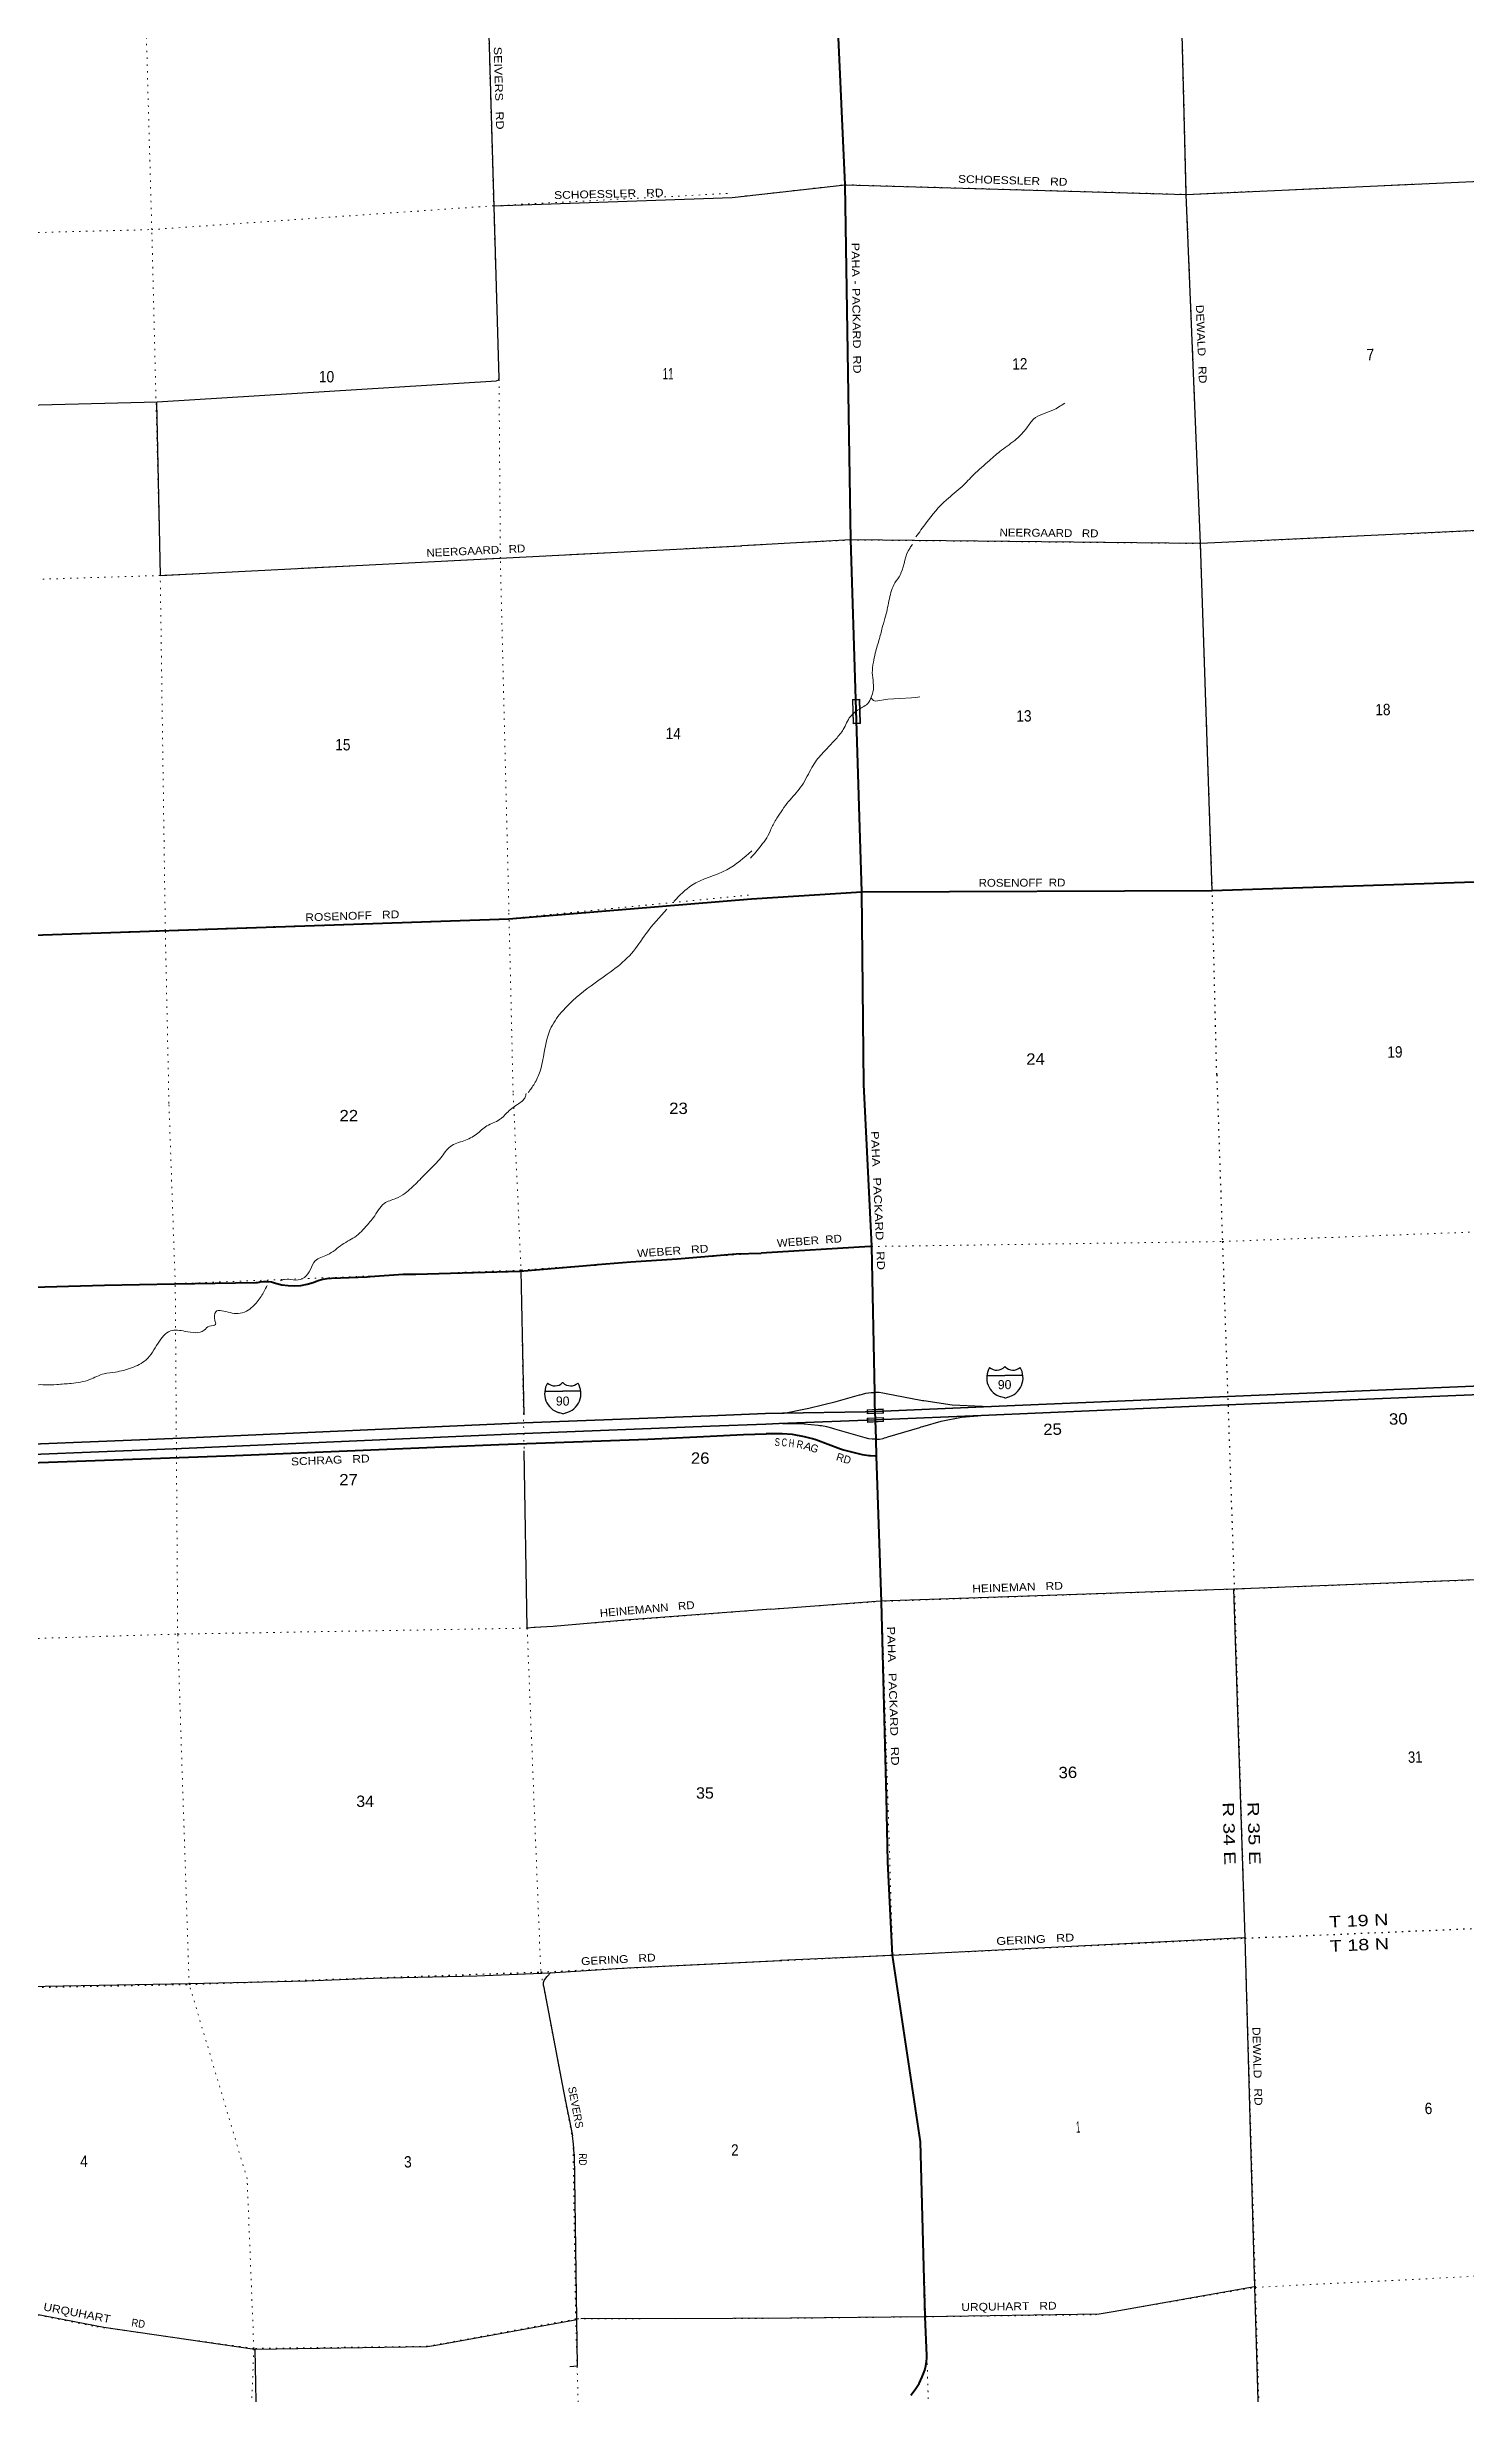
# Model space of a CAD drawing. Header units: feet. Extents: x 497223 to 751810, y -177792 to 12311.
# Drawn here: x 614375 to 636171, y -148985 to -112905 of the extents above; entities that cross this region are included whole.
import ezdxf
from ezdxf.enums import TextEntityAlignment as Align

# ---------------------------------------------------------------- set-up
doc = ezdxf.new("R2010")
doc.units = ezdxf.units.FT
doc.header["$LTSCALE"] = 70
doc.linetypes.add('DOTTED', pattern=[1.5, 0.3, -1.2])
for name, color, linetype, lineweight in [('15', 7, 'Continuous', 25), ('18', 7, 'Continuous', 35), ('19', 7, 'Continuous', 25), ('26', 7, 'Continuous', 40), ('29', 7, 'Continuous', 25), ('39', 7, 'Continuous', 13), ('55', 7, 'Continuous', 13), ('6', 7, 'DOTTED', 25), ('61', 7, 'Continuous', 13), ('7', 7, 'DOTTED', 13)]:
    doc.layers.add(name, color=color, linetype=linetype, lineweight=lineweight)
doc.layers.add('27', color=7, linetype='Continuous')
doc.layers.add('30', color=7, linetype='Continuous')

msp = doc.modelspace()

# ---------------------------------------------------------------- linework, layer by layer
at = {"layer": '15'}
for p, q in [((622300.31, -133446.28), (622303.21, -133443.37)), ((622306.38, -133445.75), (622302.95, -133443.37)), ((628822.08, -133336.41), (629098.49, -133336.41)), ((629094.79, -133204.94), (629097.69, -133202.03)), ((629100.86, -133204.41), (629097.43, -133202.03)), ((622027.6, -133577.75), (622304.01, -133577.75)), ((629098.49, -133681.99), (629034.6, -133664.03)), ((629097.96, -133682.25), (629161.59, -133663.51)), ((622304.01, -133923.33), (622240.12, -133905.37)), ((622303.48, -133923.59), (622367.11, -133904.85))]:
    msp.add_line(p, q, dxfattribs=at)
for points in [[(629373.85, -133336.41), (629097.96, -133336.41), (629098.49, -133336.41)], [(622579.37, -133577.75), (622303.48, -133577.75), (622304.01, -133577.75)]]:
    msp.add_lwpolyline(points, dxfattribs=at)
for centre, radius, start, end in [((622330.23, -133612.85), 306.13, 148.44437, 254.43376), ((622181.63, -133330.25), 165.66, 227.34269, 315.81182), ((622425.32, -133330.25), 165.66, 224.18854, 312.69419), ((622276.72, -133612.85), 306.13, 283.08101, 31.62473), ((629124.71, -133371.51), 306.13, 148.44434, 254.43386), ((628976.11, -133088.91), 165.66, 227.34269, 315.81183), ((629219.8, -133088.91), 165.66, 224.18785, 312.69371), ((629071.2, -133371.51), 306.13, 283.08066, 31.625)]:
    msp.add_arc(centre, radius, start, end, dxfattribs=at)
at = {"layer": '18'}
for p, q in [((625418, -133922.05), (625681.35, -133917.22)), ((625425, -134084.05), (625629.13, -134076.1)), ((625629.13, -134076.1), (627108.98, -134017.64))]:
    msp.add_line(p, q, dxfattribs=at)
for points in [[(628732.21, -133948.99), (632526.93, -133787.63), (637035.36, -133600.29), (637369.26, -133591.79), (637394.26, -133589.08), (637419.26, -133589.61), (638911.25, -133621.51), (638942.63, -133622.18), (638961.25, -133622.17), (640533.3, -133620.71), (640558.3, -133620.69), (640583.3, -133620.68), (641394.42, -133585.33), (643502.65, -133513.51), (647615.07, -133360.42), (648673.59, -133315.46)], [(628771.62, -133817.19), (632521.47, -133657.74), (637031.01, -133470.36), (637367.88, -133461.78), (637392.88, -133461.14), (637417.88, -133459.57), (638917.73, -133491.65), (638942.73, -133492.18), (638967.73, -133493.29), (640834.88, -133534.64), (641391.51, -133510.39), (643499.98, -133438.56), (647612.08, -133285.48), (650837.26, -133148.73)], [(627104.66, -133889.07), (627232.94, -133882.62), (628771.62, -133817.19)], [(612870, -134442.04), (616435.83, -134298.91), (621710.97, -134066.35), (624564.05, -133956.76), (625420.96, -133922.05)], [(612876.42, -134601.91), (616442.56, -134458.77), (621717.56, -134226.21), (624570.25, -134116.64), (625425.41, -134083.98)], [(625681.35, -133917.22), (626954.82, -133896.61), (627104.66, -133889.07)], [(627108.98, -134017.64), (627231.95, -134012.78), (628732.21, -133948.99)]]:
    msp.add_lwpolyline(points, dxfattribs=at)
at = {"layer": '19'}
for points in [[(625681.35, -133917.22), (625703.55, -133912.85), (626035.46, -133847.48), (626057.53, -133843.14), (626085.46, -133836.49), (626506.34, -133736.4), (626862, -133635.29), (626874.56, -133631.72), (626912, -133622.51), (626963.14, -133609.92), (627040.82, -133599.23), (627071.94, -133597.79), (627097.15, -133596.27)], [(628771.62, -133817.19), (628753.62, -133814.8), (628289, -133793.34), (627854.16, -133727.23), (627831.26, -133723.75), (627804.16, -133718.51), (627271.7, -133615.52), (627249.04, -133611.13), (627221.7, -133606.69), (627168.6, -133599.03), (627121.94, -133597.23), (627097.15, -133596.27)], [(627119.02, -134317.07), (627115.49, -134317.22), (627093.28, -134316.58), (627060.08, -134315.63), (627005.15, -134308.27), (626951.28, -134295.2), (626487.29, -134159.19), (626469.1, -134153.86), (626437.29, -134145.3), (626363.97, -134125.57), (626278.51, -134111.88), (626255.89, -134108.25), (626228.51, -134105.54), (626014.72, -134084.37), (625679.13, -134081.15), (625629.13, -134076.1)], [(627119.02, -134317.07), (627143.28, -134315.22), (627172.96, -134313.02), (627226.93, -134303.29), (627250.27, -134296.6), (627275.85, -134289.27), (627300.27, -134281.86), (627789.1, -134133.37), (627814.1, -134126.45), (627839.1, -134119.07), (628119.91, -134036.14), (628433.48, -133978.29), (628682.21, -133957.11), (628732.21, -133948.99)]]:
    msp.add_lwpolyline(points, dxfattribs=at)
at = {"layer": '26'}
for p, q in [((625203.06, -126003.9), (626902.38, -125897.69)), ((626932.33, -128858.75), (626902.38, -125897.69)), ((627108.98, -134017.64), (627104.66, -133889.07)), ((627119.02, -134317.07), (627108.98, -134017.64)), ((627127.68, -134574.85), (627119.02, -134317.07))]:
    msp.add_line(p, q, dxfattribs=at)
for points in [[(626902.38, -125897.69), (626809.45, -122935.84), (626732.61, -120486.97), (626644.49, -115024.19), (626414.55, -109925.13), (626354.15, -104633.12), (626200.65, -99326.89)], [(626902.38, -125897.69), (632287.03, -125875.87), (637555.64, -125705.25), (642971.43, -125529.59), (648290.87, -125378.08), (653031.11, -125220.32), (653046.43, -125221.66), (653120.63, -125232.89), (653193.25, -125251.82), (653263.49, -125278.24), (653330.59, -125311.86), (653393.8, -125352.3), (653452.44, -125399.14), (653754.6, -125639.01)], [(605758.64, -126591.34), (611021.49, -126673.68), (621472.77, -126314.19), (625203.06, -126003.9)], [(625354, -131452.05), (627027.66, -131347.85), (627051.26, -131346.38), (626932.86, -128859.93)], [(613973.14, -131981.63), (615260.27, -131945.43), (616336.47, -131924.58), (617586.93, -131905.15), (617612.03, -131904.76), (617636.93, -131899.68), (617644.95, -131898.05), (617704.77, -131890.88), (617765.02, -131890), (617825.03, -131895.43), (617890.18, -131917.74), (617985.12, -131941.04), (618081.98, -131954.29), (618179.69, -131957.35), (618277.19, -131950.17), (618373.41, -131932.85), (618467.28, -131905.56), (618500.19, -131890.11), (618559.69, -131867.95), (618621.17, -131852.14), (618683.98, -131842.83), (618747.41, -131840.15), (619295.38, -131816.88), (619318, -131815.92), (619345.38, -131813.95), (619851.86, -131777.46), (619876.86, -131775.66), (619901.86, -131777.34), (620045.91, -131775.46), (621640.82, -131733.59), (622788.66, -131636.02), (622813.66, -131633.77), (622838.66, -131631.55), (623351.84, -131586.08), (624059.21, -131544.23), (624968.98, -131467.1), (625352.99, -131452.35)], [(627097.15, -133596.27), (627051.44, -131350.16), (627051.26, -131346.38)], [(627104.66, -133889.07), (627100.72, -133771.62), (627097.15, -133596.27)], [(610067.1, -134653.59), (610536.47, -134680.01), (610833.23, -134701.47), (610858.23, -134703.27), (610883.23, -134705.08), (611385.28, -134741.38), (612093.76, -134743.81), (612952.38, -134714.3), (613533.6, -134697.76), (617269.64, -134566.1), (621318.74, -134398.43), (621751.02, -134381.58), (623610.97, -134314.95), (624364.8, -134280), (625080.42, -134246), (625429.46, -134231.02)], [(627006.88, -134571.63), (626909.44, -134554.51), (626622.89, -134483.64), (626604.91, -134479.2), (626572.89, -134467.39), (626191.69, -134326.83), (626175.56, -134320.88), (626141.69, -134311.47), (626018.87, -134277.35), (625834.65, -134244.8), (625673.04, -134233.45), (625643.53, -134231.37), (625623.04, -134231.34), (625429, -134231.05)], [(627031.3, -134573.43), (627029.24, -134573.38), (627006.65, -134571.62)], [(627127.68, -134574.85), (627102.48, -134574.49), (627029.92, -134573.43)], [(627653.89, -149018.36), (627721.87, -148930.35), (627780.27, -148835.71), (627828.46, -148735.49), (627865.91, -148630.78), (627881.76, -148565.66), (627890.25, -148530.76), (627892.49, -148515.66), (627896.08, -148491.38), (627897.49, -148458.16), (627898.12, -148429), (627897.36, -148408.16), (627875.47, -147809.93), (627800.07, -145122.33), (627370.61, -142252.23), (627300.75, -140819.72), (627281, -139820.97), (627202.98, -136818.72), (627127.68, -134574.85)]]:
    msp.add_lwpolyline(points, dxfattribs=at)
at = {"layer": '29'}
for p, q in [((621243.99, -115348.76), (624906.71, -115219.89)), ((621660.78, -131727.04), (621702.9, -133939.84))]:
    msp.add_line(p, q, dxfattribs=at)
for points in [[(632287.03, -125875.87), (632104.72, -120542.01), (631887.37, -115172.58), (631753.3, -109829.67), (631648.12, -104518.42), (631585.62, -99222.41), (631583.18, -93903), (631476.36, -88609.93), (631341.34, -83319.44), (631304.65, -82901.09)], [(620572, -83197.34), (620734.17, -94152.79), (620919.3, -99362.02), (621084.72, -109892.5), (621321.55, -118005.62), (621308.36, -118032.03), (621286.44, -118040.26)], [(624906.71, -115219.89), (626644.49, -115024.19), (631887.37, -115172.58), (637201, -114934.52), (642576.54, -114763.72), (647980.39, -114596.37), (653326.21, -114452.39), (656140.26, -114318.37)], [(593742.2, -118884.54), (594684.99, -118757.99), (600003.24, -118845.03), (605282.53, -118233.05), (610618.21, -118498.67), (616069.36, -118364.95), (621286.44, -118040.26)], [(616061.27, -118365.45), (616116.32, -121033.12), (625053.58, -120576.13)], [(648109.66, -119999.85), (642753.96, -120154.12), (637349.61, -120297.29), (632104.72, -120542.01), (626732.61, -120486.97), (625054.78, -120576.06)], [(625503.55, -136929.12), (623261.62, -137097.3), (622153.14, -137195.51), (621866.08, -137213.34), (621755.2, -137219.62), (621709.17, -134494.49)], [(625503, -136929.05), (627189.03, -136803.4), (632613.94, -136616.88), (637917.7, -136413.3), (640747.06, -136367.43), (641870.73, -136332.76), (643285.35, -136268.53), (645983.87, -136219.95), (648725.06, -136125.33)], [(632613.89, -136614.86), (632784.65, -141983.51), (632935.46, -147358.71), (633092.77, -152751.88), (633252.54, -158084.54), (633427.92, -162619.02)], [(632774.65, -141985.78), (627363.98, -142256.55), (625651, -142334.05)], [(600379.83, -143196.32), (600908.3, -143162.97), (605931.27, -142987.06), (607660.44, -142921.69), (611255.84, -142799.6), (613042.07, -142763.01), (613794.14, -142738.17), (616562.14, -142687.11), (618370.35, -142643.93), (619395.76, -142604.2), (620982.82, -142570.57), (622106.59, -142520.33), (623296.17, -142446.28), (625334.48, -142349.01), (625652.37, -142333.96)], [(622006.91, -142720.22), (622005.31, -142689.75), (622006.36, -142671.96), (622018.92, -142638.47), (622041.93, -142603.93), (622064.94, -142577.77), (622121.43, -142517.07)], [(622006.91, -142720.22), (622316.97, -144342), (622452.77, -145027.47)], [(622475.98, -145312.92), (622469.78, -145152.24), (622452.77, -145027.47)], [(622475.98, -145312.92), (622512.98, -147849.95), (622526.9, -148570.7), (622410.39, -148579.65)], [(612193.34, -147381.27), (615248.96, -147969.46), (617569.58, -148311.9)], [(632937.31, -147352.62), (630762.4, -147734.38), (630550.08, -147770.01), (627869.5, -147812.09), (625803, -147834.05)], [(617569.58, -148311.9), (620219.72, -148270.86), (620320.14, -148254.12), (620495.88, -148220.62), (622521, -147852.25)], [(625803.52, -147834.02), (624032.26, -147842.19), (622635.42, -147836.81), (622579.53, -147843.47)], [(617569.58, -148311.9), (617622.3, -150995.57), (617649.76, -152179.26)]]:
    msp.add_lwpolyline(points, dxfattribs=at)
at = {"layer": '39'}
msp.add_lwpolyline([(627039.93, -122916.16), (627079.91, -122953.12), (627112.43, -122964.55), (627299.5, -122936.52), (627484.92, -122926.67), (627664.25, -122914.93), (627728.74, -122911.59), (627789.04, -122900.27)], dxfattribs=at)
for points in [[(630018.44, -118381.65), (629833.07, -118492.29), (629539.29, -118629.34), (629435.1, -118762.5), (629277.19, -118933.05), (629046.72, -119107.1), (628860.29, -119264.12), (628618.64, -119482.74), (628440.77, -119663.77), (628200.84, -119868.25), (627887.38, -120225.42), (627730.47, -120440.57)], [(627679.73, -120555.95), (627640.97, -120605.4), (627501.78, -120999.3), (627492.11, -121019.66), (627408, -121148.38), (627324.19, -121389.97), (627265.12, -121657.25), (627219.91, -121813.39), (627171.36, -122003.86), (627105.33, -122226.95), (627077.98, -122368.61), (627061.13, -122530.21), (627076.38, -122683.09), (627071.21, -122824.3), (627033.07, -122931.91), (626970.36, -123021.89), (626892.61, -123067.83), (626873.41, -123080.91)], [(626877.59, -123078), (626723.88, -123202.32), (626614.96, -123400.08), (626502.94, -123545.49), (626348.99, -123711.92), (626187.38, -123898.67), (626115.16, -124017.06), (625959.37, -124290.36), (625774.22, -124509.85), (625593.9, -124767.53), (625504.36, -124926.59), (625438.69, -125069.04), (625350.29, -125185.75), (625269.72, -125290.2), (625186.16, -125377.84)], [(625210.19, -125267.12), (624823.32, -125558.06), (624287.64, -125795.57), (624011.03, -126045.76)], [(623904.77, -126163.15), (623582.57, -126541), (623359.68, -126844.87), (623071.03, -127103.76), (622737.46, -127343.41), (622304.34, -127725.72), (622126.72, -127980.46), (622018.9, -128362.54), (621953.4, -128657.34), (621867.15, -128848), (621773.46, -128982.5)], [(621738.39, -129001.46), (621727.08, -129054.49), (621605.13, -129168.33), (621443.31, -129297.25), (621333.18, -129400.72), (621136.37, -129498.29), (620976.51, -129625.16), (620783.82, -129726.66), (620576.65, -129812.41), (620430.06, -129987.28), (620239.83, -130187.42), (620059.25, -130371.2), (619876.16, -130534.9), (619735.26, -130614.96), (619560.02, -130689.84), (619392.36, -130907.54), (619322.01, -130991.89), (619131.67, -131188), (618913.64, -131322.36), (618684.14, -131481.18), (618499.24, -131572.41), (618426.07, -131705.17), (618332.53, -131828.36), (618202.75, -131869.87), (618025.36, -131858.19), (617960.3, -131880.56)], [(617757.69, -131953.65), (617667.63, -132120.93), (617538.64, -132275.22), (617439.78, -132346.18), (617311.86, -132381.6), (617188.77, -132368.57), (616969.08, -132355.93), (616956.3, -132489.19), (616965.95, -132553.4), (616873.93, -132575.85), (616791.01, -132640.36), (616501.63, -132657.66), (616274.01, -132649.25), (616083.52, -132839.33), (615898.66, -133093.71), (615674.34, -133218.16), (615428.41, -133282.72), (615251.96, -133309.29), (615030.81, -133399.41), (614748.47, -133456.83), (614527.53, -133474.44), (614344.5, -133479.01), (614217.99, -133490.23), (614137.83, -133584.89), (614049.53, -133675.72), (613818.47, -133852.71), (613694.87, -133900.11), (613403.03, -133899.35), (613325.34, -133931.5), (613143.77, -133994.46), (613053.15, -134153.83), (612925.72, -134289.96), (612715.59, -134337.51), (612516.57, -134346.51), (612265.25, -134356.82), (612154.43, -134351.53), (612112.5, -134364.67), (612103.17, -134394.06)]]:
    msp.add_spline(points, degree=3, dxfattribs=at)
at = {"layer": '55'}
for points in [[(626979.56, -133861.69), (627229.3, -133850.48), (627232.22, -133915.41), (626982.47, -133926.63)], [(626981.52, -133991.84), (627231.26, -133980.33), (627234.25, -134045.27), (626984.51, -134056.77)], [(626990.1, -133918.27), (626987.91, -133869.32), (627221.66, -133858.83), (627223.86, -133907.77)], [(626989.88, -133999.46), (627223.63, -133988.69), (627225.88, -134037.64), (626992.13, -134048.4)]]:
    msp.add_lwpolyline(points, close=True, dxfattribs=at)
at = {"layer": '6'}
for points in [[(632355.31, -128706.56), (632287.03, -125875.87), (632104.72, -120542.01), (631887.37, -115172.58), (631753.3, -109829.67), (631648.12, -104518.42), (631585.62, -99222.41), (631583.18, -93903), (631476.36, -88609.93), (631341.16, -83310.44), (631304.69, -82901.09)], [(632354.48, -128709.36), (632441.99, -131276), (632624.24, -136622.19), (632786.9, -141989.03), (632945.65, -147360), (633102.96, -152753.17), (633243.9, -157512.14), (633266.49, -158075.66), (633493.49, -163440.86)], [(625651.14, -142334.52), (627373.92, -142247.77), (632786.9, -141989.03), (638136.39, -141764.14), (643503.33, -141592.25), (648856.11, -141495.15), (654243.34, -141329.73), (656920.12, -141257.26)], [(594379.7, -143372.4), (595137.17, -143355.09), (600361.77, -143194.29), (605927.24, -142982.67), (611258.04, -142803.1), (616560.52, -142698.77), (621965.54, -142509.29), (625652.13, -142334.02)]]:
    msp.add_lwpolyline(points, dxfattribs=at)
at = {"layer": '61'}
for p, q in [((626754.38, -122939.79), (626866.83, -122936.46)), ((626765.49, -123314.63), (626754.38, -122939.79))]:
    msp.add_line(p, q, dxfattribs=at)
msp.add_lwpolyline([(626859.07, -122944.69), (626762.61, -122947.54), (626773.24, -123306.39), (626869.7, -123303.53)], close=True, dxfattribs=at)
msp.add_lwpolyline([(626866.83, -122936.46), (626877.94, -123311.29), (626765.49, -123314.63)], dxfattribs=at)
at = {"layer": '7'}
for p, q in [((616346.85, -131924.43), (616249.95, -129150.96)), ((627050.49, -131345.39), (626934.94, -128860.78)), ((627373.92, -142247.77), (627205.65, -136811.14)), ((627799.89, -145120.78), (627373.92, -142247.77)), ((627881.89, -147811.89), (627799.89, -145121.72))]:
    msp.add_line(p, q, dxfattribs=at)
for points in [[(616249.95, -129150.96), (616194.41, -126491.59), (616116.32, -121033.12), (615986.35, -115713.59), (615830.9, -110119.15), (615648.03, -104824.34), (615540.16, -99525.18), (615542.12, -94298.95), (615440.42, -89030.24), (615327.88, -83613.43), (615304.02, -83340.88)], [(620572, -83197.34), (620575.17, -83648.3), (620654.6, -88947.72), (620735.23, -94183.33), (620917.56, -99413.5), (621006.03, -104701.48), (621084.85, -109911.18), (621242.76, -115423.36), (621323.16, -118021.06), (621344.86, -120819.78), (621475.53, -126227.72), (621540.97, -129004.94)], [(626809.5, -122937.56), (626732.61, -120486.97), (626644.49, -115024.19), (626414.55, -109925.13), (626354.15, -104633.12), (626200.65, -99326.89), (626152.17, -97201.84)], [(624904.39, -115220.15), (626644.49, -115024.19), (631887.37, -115172.58), (637201, -114934.52), (642576.54, -114763.72), (647980.39, -114596.37), (653326.21, -114452.39), (656140.26, -114318.37)], [(593671.42, -116177.28), (594640.31, -116121.01), (599984.39, -116076.08), (605228.7, -115526.13), (610566.63, -115854.17), (615982.31, -115713.67), (621246.73, -115347.27), (624881.28, -115156.24)], [(656297.36, -119690.19), (653520.23, -119864.62), (648109.66, -119999.85), (642753.96, -120154.12), (637349.61, -120297.29), (632104.72, -120542.01), (626732.61, -120486.97), (625053.58, -120576.13)], [(625054.78, -120576.06), (621348.43, -120767.72), (616116.32, -121033.12), (610752.37, -121200.73), (605382.15, -121000.75), (600082.56, -121496.28), (597395.34, -121152.38), (594718.89, -121431.12), (593817.03, -121747.21)], [(626932.33, -128858.62), (626902.38, -125897.69), (626821.24, -123311.63)], [(625203.06, -126003.9), (626902.38, -125897.69), (632287.03, -125875.87), (637555.64, -125705.25), (642971.43, -125529.59), (648290.87, -125378.08), (653728.93, -125206), (656454.01, -125078.92)], [(593967.67, -127509.93), (594823.82, -127432.08), (600196.29, -126949.22), (605534.38, -126590.97), (611014.51, -126673.92), (616180.05, -126490.56), (621482.03, -126310.38), (625228.72, -125940.3)], [(621540.97, -129004.94), (621660.59, -131706.07), (621755.64, -137221.67), (621965.54, -142509.29), (622459.13, -145107.99), (622501.04, -147842.3), (622665.77, -153246.43), (622916.54, -158602.34), (623060.04, -163910.08), (623164.69, -169245.22), (623269.4, -174511.31), (623281.11, -174779.27)], [(625353, -131453.05), (627045.95, -131352.42), (632441.99, -131276), (637733.98, -131075.31), (643121.21, -130909.89), (648504.23, -130786.52), (653857.47, -130580.04), (656607.79, -130483.66)], [(625352.68, -131452), (621660.81, -131715.07), (616346.85, -131924.43), (611039.02, -132056.14), (605629.16, -132051.31), (600246.77, -132350.43), (594777.62, -132783.8), (594102.65, -132831.75)], [(627205.65, -136811.14), (627108.77, -134017.65), (627104.75, -133889.07), (627050.49, -131345.39)], [(616384.62, -137321.67), (616357.46, -133440.06), (616346.85, -131924.43)], [(656762.24, -135895.29), (654068.91, -135965.78), (648653.43, -136127.89), (643292.02, -136280.56), (637920.25, -136421.4), (632624.24, -136622.19), (627205.65, -136811.14), (625504, -136929.05)], [(594242.09, -138050.72), (594928.33, -138029.17), (600413.2, -137823.02), (605817.42, -137511.26), (611089.42, -137476.18), (616384.4, -137312.67), (621755.64, -137221.67), (625503.55, -136929.12)], [(617951, -174921.03), (617945.44, -174642.36), (617843.65, -169479.62), (617735.83, -164111.64), (617713.13, -158915.45), (617346.62, -153570.74), (617555.48, -148298.26), (617451.9, -145689.93), (616560.52, -142698.77), (616384.62, -137321.67)], [(625804, -147834.05), (627881.89, -147811.89), (630490.3, -147779.7), (632945.65, -147360), (638324.28, -147086.59), (643688.58, -146968.1), (649039.31, -146791.53), (654382.05, -146617.18), (657079.58, -146532.73)], [(625803.8, -147834.62), (622503.76, -147843.48), (620225.33, -148265.77), (617555.48, -148298.26), (615081.6, -147956.29), (612193.4, -147382.86), (606933.03, -148047.16), (600789.46, -148166.85), (595917.69, -148829.01), (594526.25, -148887.25)], [(628205.14, -158465.03), (628046.25, -153166.59), (627881.89, -147811.89)]]:
    msp.add_lwpolyline(points, dxfattribs=at)

# ---------------------------------------------------------------- texts
at = {"layer": '15'}
for p in [(628990.3, -133546.29), (622197.69, -133799.33)]:
    msp.add_text('90', height=140, dxfattribs=at).set_placement(p)
at = {"layer": '27'}
for s, rotation, width, p in [('PAHA - PACKARD  RD', 270.797, 1.2, (626741.61, -115916.88)), ('ROSENOFF  RD', 0.232, 1.1, (628695.08, -125820.42)), ('ROSENOFF   RD', 1.97, 1.15, (618348.39, -126351.62)), ('PAHA   PACKARD   RD', 272.663, 1.25, (627038.43, -129579.24)), ('WEBER   RD', 4.03, 1.15, (623450.61, -131518.8)), ('WEBER  RD', 4.265, 1.1, (625599.58, -131361.37)), ('SCHRAG   RD', 2.371, 1.15, (618128.27, -134720.71)), ('S', 356.292, 0.75, (625557.03, -134417.16)), ('C', 356.364, 0.7, (625663.43, -134422.12)), ('H', 353.329, 0.7, (625771.78, -134431.29)), ('R', 348.855, 0.85, (625889.61, -134445.48)), ('A', 342.33, 1.1, (625995.23, -134465.8)), ('G', 340.912, 0.95, (626096.84, -134493.59)), ('D', 344.21, 0.95, (626607.45, -134672.56)), ('PAHA   PACKARD   RD', 271.773, 1.25, (627287.65, -137197.92))]:
    msp.add_text(s, height=120, rotation=rotation, dxfattribs=dict(at, width=width)).set_placement(p)
msp.add_text('R', height=120, rotation=342.392, dxfattribs=at).set_placement((626495.32, -134636.8))
at = {"layer": '30'}
for s, rotation, width, p in [('SEIVERS   RD', 271.672, 1.2, (621261.23, -113540.25)), ('SCHOESSLER   RD', 1.393, 1.15, (623012.53, -115223.89)), ('NEERGAARD   RD', 2.777, 1.1, (620969.95, -120710.81))]:
    msp.add_text(s, height=120, rotation=rotation, dxfattribs=dict(at, width=width)).set_placement(p, align=Align.CENTER)
for s, rotation, width, p in [('SCHOESSLER   RD', 358.379, 1.15, (628377.36, -114993.2)), ('DEWALD   RD', 272.318, 1.15, (632033.75, -116873.11)), ('NEERGAARD   RD', 359.413, 1.1, (629016.04, -120430.36)), ('HEINEMAN   RD', 1.969, 1.15, (628598.55, -136674.89)), ('HEINEMANN   RD', 5.063, 1.1, (622877.94, -137050.98)), ('GERING   RD', 2.865, 1.2, (628970.11, -142096.07)), ('GERING   RD', 3.062, 1.15, (622587.44, -142405.77)), ('DEWALD   RD', 271.607, 1.15, (632903.22, -143357.02)), ('RD', 270.836, 0.8, (622550.81, -145299.99)), ('URQUHART  ', 349.104, 1.15, (614313.42, -147711.68)), ('RD', 351.606, 0.9, (615667.26, -147957.26)), ('URQUHART   RD', 0.899, 1.15, (628429.13, -147723.31))]:
    msp.add_text(s, height=120, rotation=rotation, dxfattribs=dict(at, width=width)).set_placement(p)
msp.add_text('SEVERS', height=120, rotation=280.823, dxfattribs=at).set_placement((622383.24, -144283.38))
at = {"layer": '6'}
for s, rotation, width, p in [('R 34 E', 271.736, 1.35, (632443.74, -139899.83)), ('R 35 E', 271.736, 1.35, (632826.16, -139896.19)), ('T 19 N', 2.407, 1.3, (634084.45, -141825.85)), ('T 18 N', 2.407, 1.3, (634094.25, -142198.22))]:
    msp.add_text(s, height=175, rotation=rotation, dxfattribs=dict(at, width=width)).set_placement(p)
at = {"layer": '7'}
for s, rotation, width, p in [('7', 1.176, 0.9, (634658.96, -117724.21)), ('12', 1.176, 0.9, (629212.47, -117867.94)), ('18', 1.176, 0.9, (634793.09, -123185.33)), ('13', 1.176, 0.9, (629275.39, -123282.86)), ('24', 1.176, 1.1, (629428.27, -128558.87)), ('19', 1.176, 0.9, (634977.65, -128450.75)), ('25', 1.459, 1.1, (629690.12, -134253.81)), ('30', 1.459, 1.1, (635003.75, -134093.63)), ('31', 1.459, 0.85, (635296.47, -139293.73)), ('36', 1.459, 1.1, (629925.21, -139531.34)), ('6', 1.459, 0.9, (635553.17, -144695.94)), ('1', 1.459, 0.45, (630193.49, -144982.15)), ('4', 1.432, 0.9, (614887.09, -145508.45)), ('3', 1.432, 0.9, (619866.15, -145517.68)), ('2', 1.432, 0.9, (624892.35, -145335.81))]:
    msp.add_text(s, height=175, rotation=rotation, dxfattribs=dict(at, width=width)).set_placement(p)
for s, width, p in [('10', 0.9, (618670.93, -118062.55)), ('11', 0.65, (623921.24, -118017.73)), ('14', 0.9, (624000.17, -123550.03)), ('15', 0.9, (618922.12, -123722.65))]:
    msp.add_text(s, height=175, rotation=359, dxfattribs=dict(at, width=width)).set_placement(p, align=Align.CENTER)
for s, width, p in [('23', 1.1, (623938.55, -129314.9)), ('22', 1.1, (618871.37, -129427.34)), ('26', 1.1, (624272.56, -134693.67)), ('27', 1.1, (618867.47, -135026.02)), ('34', 1.05, (619128.61, -139971.37)), ('35', 1.05, (624351.66, -139843.81))]:
    msp.add_text(s, height=175, dxfattribs=dict(at, width=width)).set_placement(p)

doc.saveas('drawing.dxf')
